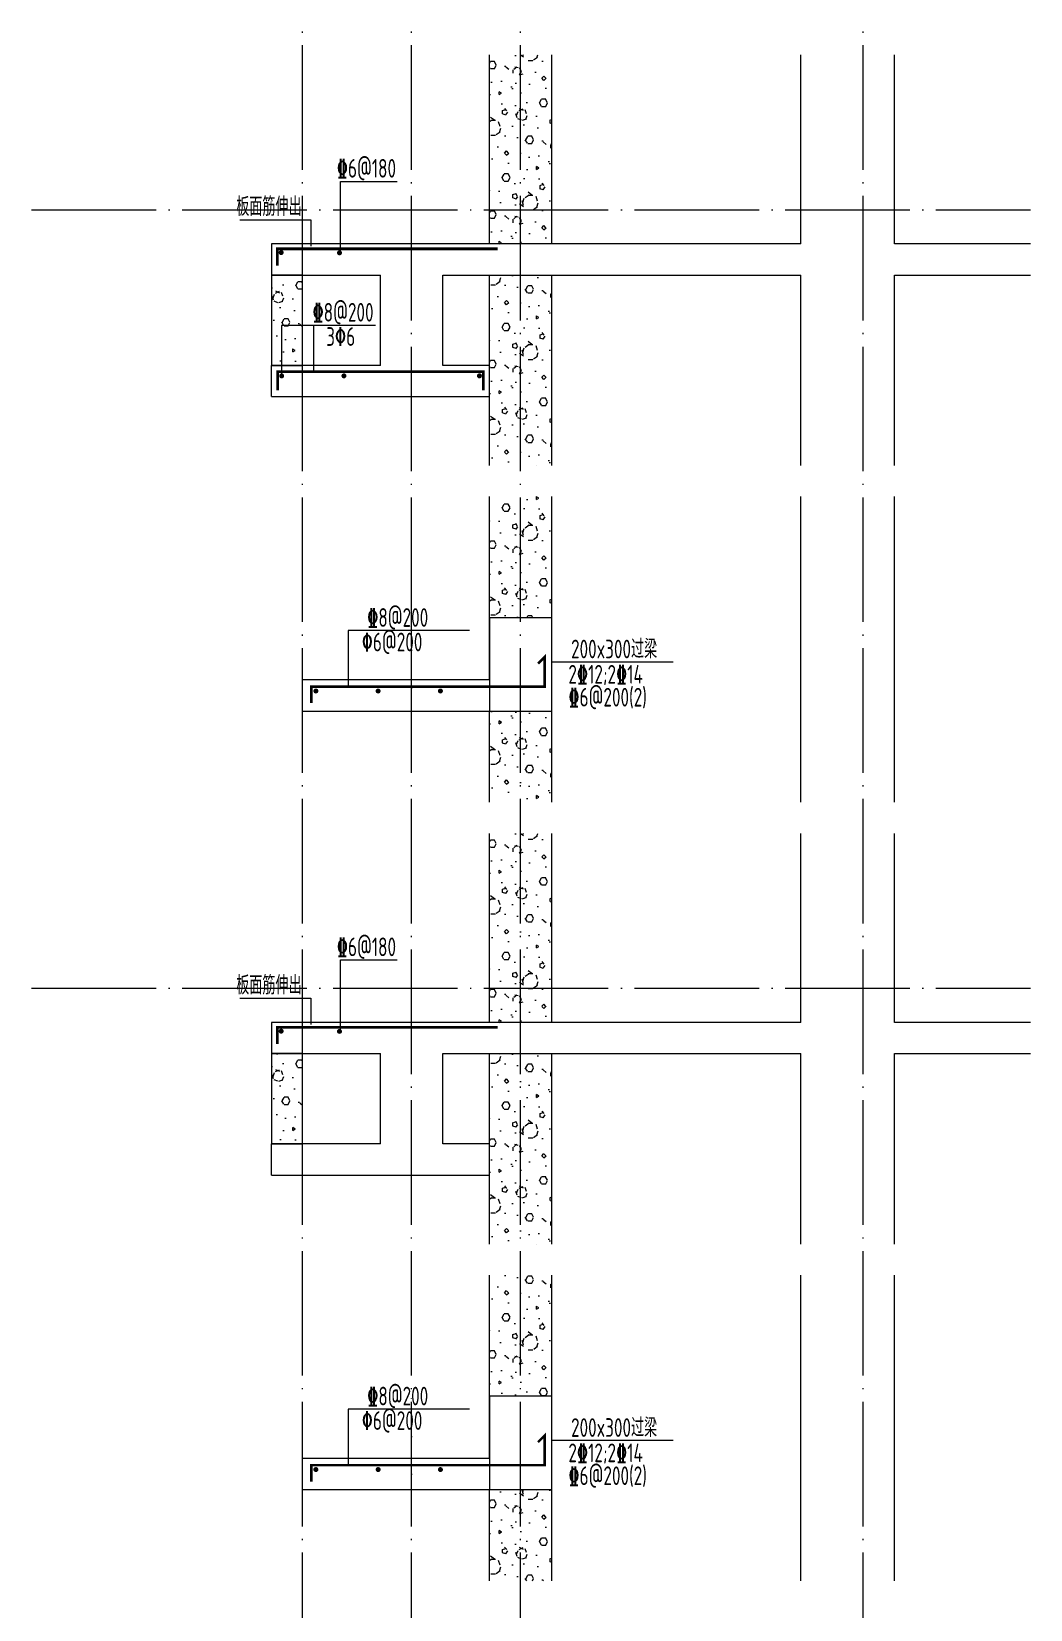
# Model space of a CAD drawing. Extents: x -129922 to 1190196, y -520662 to 139923.
# Drawn here: x 56088 to 59295, y -342699 to -337633 of the extents above; entities that cross this region are included whole.
import ezdxf

# ---------------------------------------------------------------- set-up
doc = ezdxf.new("R2010")
doc.units = 0
doc.header["$LTSCALE"] = 1000
doc.header["$MEASUREMENT"] = 0
doc.linetypes.add('DOTE', pattern=[2.42, 2, -0.2, 0.02, -0.2])
for name, color, linetype, lineweight in [('A-大样-填充', 8, 'Continuous', 9), ('A-轴线-塔楼', 1, 'DOTE', 9), ('A-轴线-隔墙', 41, 'DOTE', 9), ('S-墙柱-REIN', 1, 'Continuous', 20), ('S-大样-DIM', 3, 'Continuous', 20), ('S-大样-HATCH', 251, 'Continuous', 9), ('S-大样-REIN', 1, 'Continuous', 20), ('S-大样-实线', 2, 'Continuous', 20), ('S-大样-文字', 7, 'Continuous', 20), ('S-通用-TEXT', 7, 'Continuous', 20)]:
    doc.layers.add(name, color=color, linetype=linetype, lineweight=lineweight)
doc.styles.add('TSSD_Rein', font='tssdeng.shx', dxfattribs={"width": 0.7, "bigfont": 'hztxt.shx'})
pattern_1 = [(0, (-695174.73, -1119023.6), (120, 240), [0, -240]), (0, (-695315.13, -1119056), (120, 240), [0, -240]), (0, (-695237.13, -1119058.4), (120, 240), [0, -240]), (0, (-695151.93, -1118987.6), (120, 240), [0, -240]), (0, (-695251.53, -1119070.4), (120, 240), [0, -240]), (0, (-695127.93, -1118836.4), (120, 240), [0, -240]), (0, (-695201.13, -1118855.6), (120, 240), [0, -240]), (0, (-695162.73, -1118885.6), (120, 240), [0, -240]), (0, (-695358.33, -1118890.4), (120, 240), [0, -240]), (0, (-695240.73, -1118901.2), (120, 240), [0, -240]), (0, (-695286.33, -1118962.4), (120, 240), [0, -240]), (0, (-695283.93, -1119052.4), (120, 240), [0, -240]), (0, (-695193.93, -1119062), (120, 240), [0, -240]), (0, (-695127.93, -1118956.4), (120, 240), [0, -240]), (0, (-695352.33, -1118993.6), (120, 240), [0, -240]), (0, (-695331.93, -1118952.8), (120, 240), [0, -240]), (0, (-695238.33, -1118969.6), (120, 240), [0, -240]), (0, (-695271.93, -1119004.4), (120, 240), [0, -240]), (0, (-695291.13, -1118925.2), (120, 240), [0, -240]), (0, (-695261.13, -1118835.2), (120, 240), [0, -240]), (0, (-695342.73, -1119044), (120, 240), [0, -240]), (0, (-695210.73, -1118884.4), (120, 240), [0, -240]), (0, (-695322.33, -1118880.8), (120, 240), [0, -240]), (0, (-695341.53, -1118849.6), (120, 240), [0, -240]), (130.601294, (-695142.673, -1118911.554), (-599.99999337, 720.00000315), [10.53662, -4414.8444]), (18.434949, (-695159.816, -1118906.983), (599.9999978, 239.9999982), [10.842096, -1507.05116]), (90, (-695159.82, -1118917.27), (120, 240), [10.285714, -469.71426]), (161.565051, (-695149.53, -1118920.697), (-600.000003, 239.9999821), [10.842096, -1507.05116]), (53.1301023, (-695149.53, -1118920.697), (120.0000002, 239.9999999), [11.42857, -1188.5714]), (135, (-695140.39, -1119042.98), (-120.0000145, 239.999984), [9.697464, -669.12504]), (45, (-695154.1, -1119042.98), (119.999999, 239.999999), [9.697464, -669.12504]), (135, (-695147.244, -1119049.84), (-120.0000145, 239.999984), [9.697464, -669.12504]), (45, (-695147.244, -1119049.84), (119.999999, 239.999999), [9.697464, -669.12504]), (116.56505, (-695255.82, -1118881.84), (-2e-05, 479.999987), [12.77753, -255.5506]), (180, (-695261.53, -1118870.4), (-120, 240), [13.714286, -226.2857]), (63.434949, (-695280.96, -1118881.84), (1e-06, 479.999998), [12.77753, -255.5506]), (116.56505, (-695275.24, -1118893.27), (-2e-05, 479.999987), [12.77753, -255.5506]), (0, (-695275.24, -1118893.27), (120, 240), [13.714286, -226.2857]), (63.434949, (-695261.53, -1118893.27), (1e-06, 479.999998), [12.77753, -255.5506]), (107.102728, (-695165.53, -1118962.983), (-359.99998624, 1200.000001936), [15.54454, -6513.161]), (143.972626, (-695170.101, -1118948.126), (-2279.9999711, 1679.9999981), [15.54454, -3248.808]), (180, (-695182.67, -1118938.98), (-120, 240), [14.85714, -225.14284]), (36.0273733, (-695210.101, -1118948.126), (2279.99998315, 1679.9999819), [15.54454, -3248.808]), (71.565051, (-695214.673, -1118961.84), (360.0000018, 1199.999998), [14.456126, -1503.43712]), (107.102728, (-695210.1015, -1118976.697), (-359.99998624, 1200.000001936), [15.54454, -6513.161]), (143.972626, (-695197.53, -1118985.84), (-2279.9999711, 1679.9999981), [15.54454, -3248.808]), (0, (-695197.53, -1118985.84), (120, 240), [14.85714, -225.14284]), (36.0273733, (-695182.673, -1118985.84), (2279.99998315, 1679.9999819), [15.54454, -3248.808]), (71.565051, (-695170.1, -1118976.697), (360.0000018, 1199.999998), [14.456126, -1503.43712]), (150.255118, (-695163.244, -1118850.983), (-360.00000085, 239.999997), [9.21401, -1925.72784]), (90, (-695171.24, -1118855.55), (120, 240), [9.14286, -470.8571]), (29.7448813, (-695171.244, -1118855.554), (360.0000002, 239.9999989), [9.21401, -1925.72784]), (116.56505, (-695219.24, -1119021.27), (-2e-05, 479.999987), [12.77753, -255.5506]), (168.690067, (-695224.959, -1119009.84), (-1080.0000008, 239.999994), [11.6549, -2435.8742]), (41.1859251, (-695245.53, -1119015.554), (2999.99998182, 2639.99997692), [12.14874, -5090.3208]), (90, (-695245.53, -1119026.98), (120, 240), [11.42857, -468.5714]), (138.814074, (-695236.387, -1119034.983), (-2999.99994668, 2640.00001681), [12.14874, -5090.3208]), (16.6992442, (-695236.387, -1119034.983), (3959.99997021, 1199.99998743), [11.93178, -4999.415]), (60.9453959, (-695224.959, -1119031.554), (119.99999968, 239.99999788), [11.766434, -4930.1358]), (109.983106, (-695319.816, -1118920.697), (-600.00000226, 1679.99999555), [13.3768, -5604.879]), (155.556045, (-695324.387, -1118908.126), (-1560.00000595, 719.99998504), [13.809194, -5786.0526]), (24.4439547, (-695349.53, -1118908.126), (1560.00000078, 719.99999654), [13.809194, -5786.0526]), (70.0168934, (-695354.101, -1118920.697), (600.00000181, 1679.99999583), [13.3768, -5604.879]), (109.983106, (-695349.53, -1118933.269), (-600.00000226, 1679.99999555), [13.3768, -5604.879]), (160.016893, (-695336.959, -1118937.84), (-600.00000035, 239.99998907), [13.3768, -2795.751]), (19.9831065, (-695336.959, -1118937.84), (599.9999967, 239.9999996), [13.3768, -2795.751]), (70.0168934, (-695324.387, -1118933.269), (600.00000181, 1679.99999583), [13.3768, -5604.879]), (122.005383, (-695230.673, -1118942.412), (-120.0000161, 239.99998775), [10.781693, -2253.3736]), (18.434949, (-695246.673, -1118936.697), (599.9999978, 239.9999982), [10.842096, -1507.05116]), (90, (-695246.67, -1118946.98), (120, 240), [10.285714, -469.71426]), (161.565051, (-695236.387, -1118950.41), (-600.000003, 239.9999821), [10.842096, -1507.05116]), (54.4623222, (-695236.387, -1118950.412), (839.99999878, 1199.9999982), [9.83123, -4119.2846]), (116.56505, (-695300.39, -1119000.7), (-2e-05, 479.999987), [12.77753, -255.5506]), (180, (-695306.1, -1118989.27), (-120, 240), [12.57143, -227.42856]), (59.0362434, (-695325.53, -1119000.697), (120.0000004, 239.99999884), [13.32789, -2785.5288]), (120.963756, (-695318.673, -1119012.126), (-120.0000164, 239.99998898), [13.32789, -2785.5288]), (0, (-695318.67, -1119012.13), (120, 240), [12.57143, -227.42856]), (63.434949, (-695306.1, -1119012.13), (1e-06, 479.999998), [12.77753, -255.5506])]
pattern_2 = [(0, (-695174.73, -1114023.6), (120, 240), [0, -240]), (0, (-695315.13, -1114056), (120, 240), [0, -240]), (0, (-695237.13, -1114058.4), (120, 240), [0, -240]), (0, (-695151.93, -1113987.6), (120, 240), [0, -240]), (0, (-695251.53, -1114070.4), (120, 240), [0, -240]), (0, (-695127.93, -1113836.4), (120, 240), [0, -240]), (0, (-695201.13, -1113855.6), (120, 240), [0, -240]), (0, (-695162.73, -1113885.6), (120, 240), [0, -240]), (0, (-695358.33, -1113890.4), (120, 240), [0, -240]), (0, (-695240.73, -1113901.2), (120, 240), [0, -240]), (0, (-695286.33, -1113962.4), (120, 240), [0, -240]), (0, (-695283.93, -1114052.4), (120, 240), [0, -240]), (0, (-695193.93, -1114062), (120, 240), [0, -240]), (0, (-695127.93, -1113956.4), (120, 240), [0, -240]), (0, (-695352.33, -1113993.6), (120, 240), [0, -240]), (0, (-695331.93, -1113952.8), (120, 240), [0, -240]), (0, (-695238.33, -1113969.6), (120, 240), [0, -240]), (0, (-695271.93, -1114004.4), (120, 240), [0, -240]), (0, (-695291.13, -1113925.2), (120, 240), [0, -240]), (0, (-695261.13, -1113835.2), (120, 240), [0, -240]), (0, (-695342.73, -1114044), (120, 240), [0, -240]), (0, (-695210.73, -1113884.4), (120, 240), [0, -240]), (0, (-695322.33, -1113880.8), (120, 240), [0, -240]), (0, (-695341.53, -1113849.6), (120, 240), [0, -240]), (130.601294, (-695142.673, -1113911.554), (-599.99999337, 720.00000315), [10.53662, -4414.8444]), (18.434949, (-695159.816, -1113906.983), (599.9999978, 239.9999982), [10.842096, -1507.05116]), (90, (-695159.82, -1113917.27), (120, 240), [10.285714, -469.71426]), (161.565051, (-695149.53, -1113920.697), (-600.000003, 239.9999821), [10.842096, -1507.05116]), (53.1301023, (-695149.53, -1113920.697), (120.0000002, 239.9999999), [11.42857, -1188.5714]), (135, (-695140.39, -1114042.98), (-120.0000145, 239.999984), [9.697464, -669.12504]), (45, (-695154.1, -1114042.98), (119.999999, 239.999999), [9.697464, -669.12504]), (135, (-695147.244, -1114049.84), (-120.0000145, 239.999984), [9.697464, -669.12504]), (45, (-695147.244, -1114049.84), (119.999999, 239.999999), [9.697464, -669.12504]), (116.56505, (-695255.82, -1113881.84), (-2e-05, 479.999987), [12.77753, -255.5506]), (180, (-695261.53, -1113870.4), (-120, 240), [13.714286, -226.2857]), (63.434949, (-695280.96, -1113881.84), (1e-06, 479.999998), [12.77753, -255.5506]), (116.56505, (-695275.24, -1113893.27), (-2e-05, 479.999987), [12.77753, -255.5506]), (0, (-695275.24, -1113893.27), (120, 240), [13.714286, -226.2857]), (63.434949, (-695261.53, -1113893.27), (1e-06, 479.999998), [12.77753, -255.5506]), (107.102728, (-695165.53, -1113962.983), (-359.99998624, 1200.000001936), [15.54454, -6513.161]), (143.972626, (-695170.101, -1113948.126), (-2279.9999711, 1679.9999981), [15.54454, -3248.808]), (180, (-695182.67, -1113938.98), (-120, 240), [14.85714, -225.14284]), (36.0273733, (-695210.101, -1113948.126), (2279.99998315, 1679.9999819), [15.54454, -3248.808]), (71.565051, (-695214.673, -1113961.84), (360.0000018, 1199.999998), [14.456126, -1503.43712]), (107.102728, (-695210.1015, -1113976.697), (-359.99998624, 1200.000001936), [15.54454, -6513.161]), (143.972626, (-695197.53, -1113985.84), (-2279.9999711, 1679.9999981), [15.54454, -3248.808]), (0, (-695197.53, -1113985.84), (120, 240), [14.85714, -225.14284]), (36.0273733, (-695182.673, -1113985.84), (2279.99998315, 1679.9999819), [15.54454, -3248.808]), (71.565051, (-695170.1, -1113976.697), (360.0000018, 1199.999998), [14.456126, -1503.43712]), (150.255118, (-695163.244, -1113850.983), (-360.00000085, 239.999997), [9.21401, -1925.72784]), (90, (-695171.24, -1113855.55), (120, 240), [9.14286, -470.8571]), (29.7448813, (-695171.244, -1113855.554), (360.0000002, 239.9999989), [9.21401, -1925.72784]), (116.56505, (-695219.24, -1114021.27), (-2e-05, 479.999987), [12.77753, -255.5506]), (168.690067, (-695224.959, -1114009.84), (-1080.0000008, 239.999994), [11.6549, -2435.8742]), (41.1859251, (-695245.53, -1114015.554), (2999.99998182, 2639.99997692), [12.14874, -5090.3208]), (90, (-695245.53, -1114026.98), (120, 240), [11.42857, -468.5714]), (138.814074, (-695236.387, -1114034.983), (-2999.99994668, 2640.00001681), [12.14874, -5090.3208]), (16.6992442, (-695236.387, -1114034.983), (3959.99997021, 1199.99998743), [11.93178, -4999.415]), (60.9453959, (-695224.959, -1114031.554), (119.99999968, 239.99999788), [11.766434, -4930.1358]), (109.983106, (-695319.816, -1113920.697), (-600.00000226, 1679.99999555), [13.3768, -5604.879]), (155.556045, (-695324.387, -1113908.126), (-1560.00000595, 719.99998504), [13.809194, -5786.0526]), (24.4439547, (-695349.53, -1113908.126), (1560.00000078, 719.99999654), [13.809194, -5786.0526]), (70.0168934, (-695354.101, -1113920.697), (600.00000181, 1679.99999583), [13.3768, -5604.879]), (109.983106, (-695349.53, -1113933.269), (-600.00000226, 1679.99999555), [13.3768, -5604.879]), (160.016893, (-695336.959, -1113937.84), (-600.00000035, 239.99998907), [13.3768, -2795.751]), (19.9831065, (-695336.959, -1113937.84), (599.9999967, 239.9999996), [13.3768, -2795.751]), (70.0168934, (-695324.387, -1113933.269), (600.00000181, 1679.99999583), [13.3768, -5604.879]), (122.005383, (-695230.673, -1113942.412), (-120.0000161, 239.99998775), [10.781693, -2253.3736]), (18.434949, (-695246.673, -1113936.697), (599.9999978, 239.9999982), [10.842096, -1507.05116]), (90, (-695246.67, -1113946.98), (120, 240), [10.285714, -469.71426]), (161.565051, (-695236.387, -1113950.41), (-600.000003, 239.9999821), [10.842096, -1507.05116]), (54.4623222, (-695236.387, -1113950.412), (839.99999878, 1199.9999982), [9.83123, -4119.2846]), (116.56505, (-695300.39, -1114000.7), (-2e-05, 479.999987), [12.77753, -255.5506]), (180, (-695306.1, -1113989.27), (-120, 240), [12.57143, -227.42856]), (59.0362434, (-695325.53, -1114000.697), (120.0000004, 239.99999884), [13.32789, -2785.5288]), (120.963756, (-695318.673, -1114012.126), (-120.0000164, 239.99998898), [13.32789, -2785.5288]), (0, (-695318.67, -1114012.13), (120, 240), [12.57143, -227.42856]), (63.434949, (-695306.1, -1114012.13), (1e-06, 479.999998), [12.77753, -255.5506])]
pattern_3 = [(0, (-695174.73, -1111523.6), (120, 240), [0, -240]), (0, (-695315.13, -1111556), (120, 240), [0, -240]), (0, (-695237.13, -1111558.4), (120, 240), [0, -240]), (0, (-695151.93, -1111487.6), (120, 240), [0, -240]), (0, (-695251.53, -1111570.4), (120, 240), [0, -240]), (0, (-695127.93, -1111336.4), (120, 240), [0, -240]), (0, (-695201.13, -1111355.6), (120, 240), [0, -240]), (0, (-695162.73, -1111385.6), (120, 240), [0, -240]), (0, (-695358.33, -1111390.4), (120, 240), [0, -240]), (0, (-695240.73, -1111401.2), (120, 240), [0, -240]), (0, (-695286.33, -1111462.4), (120, 240), [0, -240]), (0, (-695283.93, -1111552.4), (120, 240), [0, -240]), (0, (-695193.93, -1111562), (120, 240), [0, -240]), (0, (-695127.93, -1111456.4), (120, 240), [0, -240]), (0, (-695352.33, -1111493.6), (120, 240), [0, -240]), (0, (-695331.93, -1111452.8), (120, 240), [0, -240]), (0, (-695238.33, -1111469.6), (120, 240), [0, -240]), (0, (-695271.93, -1111504.4), (120, 240), [0, -240]), (0, (-695291.13, -1111425.2), (120, 240), [0, -240]), (0, (-695261.13, -1111335.2), (120, 240), [0, -240]), (0, (-695342.73, -1111544), (120, 240), [0, -240]), (0, (-695210.73, -1111384.4), (120, 240), [0, -240]), (0, (-695322.33, -1111380.8), (120, 240), [0, -240]), (0, (-695341.53, -1111349.6), (120, 240), [0, -240]), (130.601294, (-695142.673, -1111411.554), (-599.99999337, 720.00000315), [10.53662, -4414.8444]), (18.434949, (-695159.816, -1111406.983), (599.9999978, 239.9999982), [10.842096, -1507.05116]), (90, (-695159.82, -1111417.27), (120, 240), [10.285714, -469.71426]), (161.565051, (-695149.53, -1111420.697), (-600.000003, 239.9999821), [10.842096, -1507.05116]), (53.1301023, (-695149.53, -1111420.697), (120.0000002, 239.9999999), [11.42857, -1188.5714]), (135, (-695140.39, -1111542.98), (-120.0000145, 239.999984), [9.697464, -669.12504]), (45, (-695154.1, -1111542.98), (119.999999, 239.999999), [9.697464, -669.12504]), (135, (-695147.244, -1111549.84), (-120.0000145, 239.999984), [9.697464, -669.12504]), (45, (-695147.244, -1111549.84), (119.999999, 239.999999), [9.697464, -669.12504]), (116.56505, (-695255.82, -1111381.84), (-2e-05, 479.999987), [12.77753, -255.5506]), (180, (-695261.53, -1111370.4), (-120, 240), [13.714286, -226.2857]), (63.434949, (-695280.96, -1111381.84), (1e-06, 479.999998), [12.77753, -255.5506]), (116.56505, (-695275.24, -1111393.27), (-2e-05, 479.999987), [12.77753, -255.5506]), (0, (-695275.24, -1111393.27), (120, 240), [13.714286, -226.2857]), (63.434949, (-695261.53, -1111393.27), (1e-06, 479.999998), [12.77753, -255.5506]), (107.102728, (-695165.53, -1111462.983), (-359.99998624, 1200.000001936), [15.54454, -6513.161]), (143.972626, (-695170.101, -1111448.126), (-2279.9999711, 1679.9999981), [15.54454, -3248.808]), (180, (-695182.67, -1111438.98), (-120, 240), [14.85714, -225.14284]), (36.0273733, (-695210.101, -1111448.126), (2279.99998315, 1679.9999819), [15.54454, -3248.808]), (71.565051, (-695214.673, -1111461.84), (360.0000018, 1199.999998), [14.456126, -1503.43712]), (107.102728, (-695210.1015, -1111476.697), (-359.99998624, 1200.000001936), [15.54454, -6513.161]), (143.972626, (-695197.53, -1111485.84), (-2279.9999711, 1679.9999981), [15.54454, -3248.808]), (0, (-695197.53, -1111485.84), (120, 240), [14.85714, -225.14284]), (36.0273733, (-695182.673, -1111485.84), (2279.99998315, 1679.9999819), [15.54454, -3248.808]), (71.565051, (-695170.1, -1111476.697), (360.0000018, 1199.999998), [14.456126, -1503.43712]), (150.255118, (-695163.244, -1111350.983), (-360.00000085, 239.999997), [9.21401, -1925.72784]), (90, (-695171.24, -1111355.55), (120, 240), [9.14286, -470.8571]), (29.7448813, (-695171.244, -1111355.554), (360.0000002, 239.9999989), [9.21401, -1925.72784]), (116.56505, (-695219.24, -1111521.27), (-2e-05, 479.999987), [12.77753, -255.5506]), (168.690067, (-695224.959, -1111509.84), (-1080.0000008, 239.999994), [11.6549, -2435.8742]), (41.1859251, (-695245.53, -1111515.554), (2999.99998182, 2639.99997692), [12.14874, -5090.3208]), (90, (-695245.53, -1111526.98), (120, 240), [11.42857, -468.5714]), (138.814074, (-695236.387, -1111534.983), (-2999.99994668, 2640.00001681), [12.14874, -5090.3208]), (16.6992442, (-695236.387, -1111534.983), (3959.99997021, 1199.99998743), [11.93178, -4999.415]), (60.9453959, (-695224.959, -1111531.554), (119.99999968, 239.99999788), [11.766434, -4930.1358]), (109.983106, (-695319.816, -1111420.697), (-600.00000226, 1679.99999555), [13.3768, -5604.879]), (155.556045, (-695324.387, -1111408.126), (-1560.00000595, 719.99998504), [13.809194, -5786.0526]), (24.4439547, (-695349.53, -1111408.126), (1560.00000078, 719.99999654), [13.809194, -5786.0526]), (70.0168934, (-695354.101, -1111420.697), (600.00000181, 1679.99999583), [13.3768, -5604.879]), (109.983106, (-695349.53, -1111433.269), (-600.00000226, 1679.99999555), [13.3768, -5604.879]), (160.016893, (-695336.959, -1111437.84), (-600.00000035, 239.99998907), [13.3768, -2795.751]), (19.9831065, (-695336.959, -1111437.84), (599.9999967, 239.9999996), [13.3768, -2795.751]), (70.0168934, (-695324.387, -1111433.269), (600.00000181, 1679.99999583), [13.3768, -5604.879]), (122.005383, (-695230.673, -1111442.412), (-120.0000161, 239.99998775), [10.781693, -2253.3736]), (18.434949, (-695246.673, -1111436.697), (599.9999978, 239.9999982), [10.842096, -1507.05116]), (90, (-695246.67, -1111446.98), (120, 240), [10.285714, -469.71426]), (161.565051, (-695236.387, -1111450.41), (-600.000003, 239.9999821), [10.842096, -1507.05116]), (54.4623222, (-695236.387, -1111450.412), (839.99999878, 1199.9999982), [9.83123, -4119.2846]), (116.56505, (-695300.39, -1111500.7), (-2e-05, 479.999987), [12.77753, -255.5506]), (180, (-695306.1, -1111489.27), (-120, 240), [12.57143, -227.42856]), (59.0362434, (-695325.53, -1111500.697), (120.0000004, 239.99999884), [13.32789, -2785.5288]), (120.963756, (-695318.673, -1111512.126), (-120.0000164, 239.99998898), [13.32789, -2785.5288]), (0, (-695318.67, -1111512.13), (120, 240), [12.57143, -227.42856]), (63.434949, (-695306.1, -1111512.13), (1e-06, 479.999998), [12.77753, -255.5506])]

# ---------------------------------------------------------------- blocks, each defined once
blk = doc.blocks.new('空调板大样')
at = {"layer": 'S-墙柱-REIN', "const_width": 8, "elevation": 0}
blk.add_lwpolyline([(727.8, 133.3), (749, 154.5), (749, 59.6), (0, 59.6), (0, 6.7)], dxfattribs=at)
at = {"layer": 'S-墙柱-REIN', "const_width": 8}
for points in [[(18.5, 45.5, 1), (10.5, 45.5, 1)], [(218.5, 45.5, 1), (210.5, 45.5, 1)], [(418.5, 45.5, 1), (410.5, 45.5, 1)]]:
    blk.add_lwpolyline(points, format="xyb", close=True, dxfattribs=at)
at = {"layer": 'S-大样-实线', "elevation": 0}
blk.add_lwpolyline([(572, -19), (772, -19), (772, 281), (572, 281)], close=True, dxfattribs=at)
at = {"layer": 'S-通用-TEXT'}
blk.add_line((1162.3, 138.3, 0), (773.2, 138.3, 0), dxfattribs=at)
at = {"layer": 'S-通用-TEXT', "elevation": 0}
blk.add_lwpolyline([(507.7, 239.6), (118.6, 239.6), (118.6, 59.6)], dxfattribs=at)
at = {"layer": 'S-通用-TEXT', "style": 'TSSD_Rein', "width": 0.7}
for s, p in [('\x848@200', (179.2, 251.6, 0)), ('\x826@200', (161.7, 172.8, 0)), ('200x300过梁', (833.9, 150.4, 0)), ('2\x8412;2\x8414', (825.3, 69.2, 0)), ('\x846@200(2)', (825.3, -4.3, 0))]:
    blk.add_text(s, height=60, dxfattribs=at).set_placement(p)
blk = doc.blocks.new('sadfhfdhgfjhgjhgj')
at = {"layer": 'S-大样-REIN', "const_width": 9, "elevation": 0}
blk.add_lwpolyline([(6114407.1, -1579845.8), (6114407.1, -1579791.8), (6115115, -1579791.8), (6115115, -1579791.8), (6115115, -1579791.8)], dxfattribs=at)
at = {"layer": 'S-大样-REIN', "const_width": 8, "elevation": 0}
for points in [[(6114423.6, -1579804, 1), (6114415.6, -1579804, 1)], [(6114610.9, -1579804.7, 1), (6114602.9, -1579804.7, 1)]]:
    blk.add_lwpolyline(points, format="xyb", close=True, dxfattribs=at)
at = {"layer": 'S-大样-文字', "elevation": 0}
for points in [[(6114610.1, -1579802.4), (6114610.1, -1579575.4), (6114791.6, -1579575.4)], [(6114287.3, -1579698.3), (6114514.4, -1579698.3), (6114514.4, -1579783)]]:
    blk.add_lwpolyline(points, dxfattribs=at)
at = {"layer": 'S-大样-文字', "style": 'TSSD_Rein', "width": 0.7}
for s, p in [('\x846@180', (6114598.2, -1579563.3, 0)), ('板面筋伸出', (6114275.3, -1579686.2, 0))]:
    blk.add_text(s, height=60, dxfattribs=at).set_placement(p)

msp = doc.modelspace()

# ---------------------------------------------------------------- hatches: boundary and pattern name
at = {"layer": 'A-大样-填充', "ltscale": 0.5}
h = msp.add_hatch(dxfattribs=at)
h.set_pattern_fill('加气混凝土', color=256, scale=20)
h.set_pattern_definition(pattern_3)
h.paths.add_polyline_path([(57558.5, -338314.6), (57758.5, -338314.6), (57758.5, -337707.5), (57558.5, -337707.5)], flags=17)
h = msp.add_hatch(dxfattribs=at)
h.set_pattern_fill('加气混凝土', color=256, scale=20)
h.set_pattern_definition([(0, (-669557.03, -1113069.55), (120, 240), [0, -240]), (0, (-669697.43, -1113101.95), (120, 240), [0, -240]), (0, (-669619.43, -1113104.35), (120, 240), [0, -240]), (0, (-669534.23, -1113033.55), (120, 240), [0, -240]), (0, (-669633.83, -1113116.35), (120, 240), [0, -240]), (0, (-669510.23, -1112882.35), (120, 240), [0, -240]), (0, (-669583.43, -1112901.55), (120, 240), [0, -240]), (0, (-669545.03, -1112931.55), (120, 240), [0, -240]), (0, (-669740.63, -1112936.35), (120, 240), [0, -240]), (0, (-669623.03, -1112947.15), (120, 240), [0, -240]), (0, (-669668.63, -1113008.35), (120, 240), [0, -240]), (0, (-669666.23, -1113098.35), (120, 240), [0, -240]), (0, (-669576.23, -1113107.95), (120, 240), [0, -240]), (0, (-669510.23, -1113002.35), (120, 240), [0, -240]), (0, (-669734.63, -1113039.55), (120, 240), [0, -240]), (0, (-669714.23, -1112998.75), (120, 240), [0, -240]), (0, (-669620.63, -1113015.55), (120, 240), [0, -240]), (0, (-669654.23, -1113050.35), (120, 240), [0, -240]), (0, (-669673.43, -1112971.15), (120, 240), [0, -240]), (0, (-669643.43, -1112881.15), (120, 240), [0, -240]), (0, (-669725.03, -1113089.95), (120, 240), [0, -240]), (0, (-669593.03, -1112930.35), (120, 240), [0, -240]), (0, (-669704.63, -1112926.75), (120, 240), [0, -240]), (0, (-669723.83, -1112895.55), (120, 240), [0, -240]), (130.601294, (-669524.973, -1112957.497), (-599.99999337, 720.00000315), [10.53662, -4414.8444]), (18.434949, (-669542.116, -1112952.926), (599.9999978, 239.9999982), [10.842096, -1507.05116]), (90, (-669542.12, -1112963.21), (120, 240), [10.285714, -469.71426]), (161.565051, (-669531.83, -1112966.64), (-600.000003, 239.9999821), [10.842096, -1507.05116]), (53.1301023, (-669531.83, -1112966.64), (120.0000002, 239.9999999), [11.42857, -1188.5714]), (135, (-669522.69, -1113088.926), (-120.0000145, 239.999984), [9.697464, -669.12504]), (45, (-669536.4, -1113088.926), (119.999999, 239.999999), [9.697464, -669.12504]), (135, (-669529.545, -1113095.78), (-120.0000145, 239.999984), [9.697464, -669.12504]), (45, (-669529.545, -1113095.78), (119.999999, 239.999999), [9.697464, -669.12504]), (116.56505, (-669638.12, -1112927.78), (-2e-05, 479.999987), [12.77753, -255.5506]), (180, (-669643.83, -1112916.35), (-120, 240), [13.714286, -226.2857]), (63.434949, (-669663.26, -1112927.78), (1e-06, 479.999998), [12.77753, -255.5506]), (116.56505, (-669657.54, -1112939.21), (-2e-05, 479.999987), [12.77753, -255.5506]), (0, (-669657.54, -1112939.2), (120, 240), [13.714286, -226.2857]), (63.434949, (-669643.83, -1112939.21), (1e-06, 479.999998), [12.77753, -255.5506]), (107.102728, (-669547.8305, -1113008.926), (-359.99998624, 1200.000001936), [15.54454, -6513.161]), (143.972626, (-669552.402, -1112994.069), (-2279.9999711, 1679.9999981), [15.54454, -3248.808]), (180, (-669564.97, -1112984.93), (-120, 240), [14.85714, -225.14284]), (36.0273733, (-669592.402, -1112994.069), (2279.99998315, 1679.9999819), [15.54454, -3248.808]), (71.565051, (-669596.973, -1113007.783), (360.0000018, 1199.999998), [14.456126, -1503.43712]), (107.102728, (-669592.402, -1113022.64), (-359.99998624, 1200.000001936), [15.54454, -6513.161]), (143.972626, (-669579.83, -1113031.783), (-2279.9999711, 1679.9999981), [15.54454, -3248.808]), (0, (-669579.83, -1113031.78), (120, 240), [14.85714, -225.14284]), (36.0273733, (-669564.973, -1113031.783), (2279.99998315, 1679.9999819), [15.54454, -3248.808]), (71.565051, (-669552.402, -1113022.64), (360.0000018, 1199.999998), [14.456126, -1503.43712]), (150.255118, (-669545.545, -1112896.926), (-360.00000085, 239.999997), [9.21401, -1925.72784]), (90, (-669553.54, -1112901.5), (120, 240), [9.14286, -470.8571]), (29.7448813, (-669553.545, -1112901.497), (360.0000002, 239.9999989), [9.21401, -1925.72784]), (116.56505, (-669601.54, -1113067.21), (-2e-05, 479.999987), [12.77753, -255.5506]), (168.690067, (-669607.26, -1113055.783), (-1080.0000008, 239.999994), [11.6549, -2435.8742]), (41.1859251, (-669627.83, -1113061.497), (2999.99998182, 2639.99997692), [12.14874, -5090.3208]), (90, (-669627.83, -1113072.93), (120, 240), [11.42857, -468.5714]), (138.814074, (-669618.688, -1113080.926), (-2999.99994668, 2640.00001681), [12.14874, -5090.3208]), (16.6992442, (-669618.688, -1113080.926), (3959.99997021, 1199.99998743), [11.93178, -4999.415]), (60.9453959, (-669607.259, -1113077.497), (119.99999968, 239.99999788), [11.766434, -4930.1358]), (109.983106, (-669702.116, -1112966.64), (-600.00000226, 1679.99999555), [13.3768, -5604.879]), (155.556045, (-669706.688, -1112954.069), (-1560.00000595, 719.99998504), [13.809194, -5786.0526]), (24.4439547, (-669731.83, -1112954.069), (1560.00000078, 719.99999654), [13.809194, -5786.0526]), (70.0168934, (-669736.402, -1112966.64), (600.00000181, 1679.99999583), [13.3768, -5604.879]), (109.983106, (-669731.83, -1112979.211), (-600.00000226, 1679.99999555), [13.3768, -5604.879]), (160.016893, (-669719.26, -1112983.783), (-600.00000035, 239.99998907), [13.3768, -2795.751]), (19.9831065, (-669719.26, -1112983.783), (599.9999967, 239.9999996), [13.3768, -2795.751]), (70.0168934, (-669706.688, -1112979.211), (600.00000181, 1679.99999583), [13.3768, -5604.879]), (122.005383, (-669612.973, -1112988.354), (-120.0000161, 239.99998775), [10.781693, -2253.3736]), (18.434949, (-669628.973, -1112982.64), (599.9999978, 239.9999982), [10.842096, -1507.05116]), (90, (-669628.97, -1112992.93), (120, 240), [10.285714, -469.71426]), (161.565051, (-669618.688, -1112996.354), (-600.000003, 239.9999821), [10.842096, -1507.05116]), (54.4623222, (-669618.688, -1112996.354), (839.99999878, 1199.9999982), [9.83123, -4119.2846]), (116.56505, (-669682.69, -1113046.64), (-2e-05, 479.999987), [12.77753, -255.5506]), (180, (-669688.4, -1113035.2), (-120, 240), [12.57143, -227.42856]), (59.0362434, (-669707.83, -1113046.64), (120.0000004, 239.99999884), [13.32789, -2785.5288]), (120.963756, (-669700.973, -1113058.069), (-120.0000164, 239.99998898), [13.32789, -2785.5288]), (0, (-669700.97, -1113058.07), (120, 240), [12.57143, -227.42856]), (63.434949, (-669688.4, -1113058.07), (1e-06, 479.999998), [12.77753, -255.5506])])
h.paths.add_polyline_path([(56858.5, -338414.6), (56858.5, -338704.6), (56958.5, -338704.6), (56958.5, -338414.6)])
h = msp.add_hatch(dxfattribs=at)
h.set_pattern_fill('加气混凝土', color=256, scale=20)
h.set_pattern_definition(pattern_3)
h.paths.add_polyline_path([(57758.5, -338414.6), (57558.5, -338414.6), (57558.5, -339026), (57758.5, -339026)], flags=17)
h = msp.add_hatch(dxfattribs=at)
h.set_pattern_fill('加气混凝土', color=256, scale=20)
h.set_pattern_definition(pattern_2)
h.paths.add_polyline_path([(57558.5, -339514.6), (57758.5, -339514.6), (57758.5, -339714.6), (57758.5, -339714.6), (57758.5, -339126), (57558.5, -339126)])
h = msp.add_hatch(dxfattribs=at)
h.set_pattern_fill('加气混凝土', color=256, scale=20)
h.set_pattern_definition(pattern_2)
h.paths.add_polyline_path([(57758.5, -339814.6), (57558.5, -339814.6), (57558.5, -340107.5), (57758.5, -340107.5)])
h = msp.add_hatch(dxfattribs=at)
h.set_pattern_fill('加气混凝土', color=256, scale=20)
h.set_pattern_definition(pattern_2)
h.paths.add_polyline_path([(57558.5, -340814.6), (57758.5, -340814.6), (57758.5, -340207.5), (57558.5, -340207.5)], flags=17)
h = msp.add_hatch(dxfattribs=at)
h.set_pattern_fill('加气混凝土', color=256, scale=20)
h.set_pattern_definition([(0, (-669557.03, -1115569.55), (120, 240), [0, -240]), (0, (-669697.43, -1115601.95), (120, 240), [0, -240]), (0, (-669619.43, -1115604.35), (120, 240), [0, -240]), (0, (-669534.23, -1115533.55), (120, 240), [0, -240]), (0, (-669633.83, -1115616.35), (120, 240), [0, -240]), (0, (-669510.23, -1115382.35), (120, 240), [0, -240]), (0, (-669583.43, -1115401.55), (120, 240), [0, -240]), (0, (-669545.03, -1115431.55), (120, 240), [0, -240]), (0, (-669740.63, -1115436.35), (120, 240), [0, -240]), (0, (-669623.03, -1115447.15), (120, 240), [0, -240]), (0, (-669668.63, -1115508.35), (120, 240), [0, -240]), (0, (-669666.23, -1115598.35), (120, 240), [0, -240]), (0, (-669576.23, -1115607.95), (120, 240), [0, -240]), (0, (-669510.23, -1115502.35), (120, 240), [0, -240]), (0, (-669734.63, -1115539.55), (120, 240), [0, -240]), (0, (-669714.23, -1115498.75), (120, 240), [0, -240]), (0, (-669620.63, -1115515.55), (120, 240), [0, -240]), (0, (-669654.23, -1115550.35), (120, 240), [0, -240]), (0, (-669673.43, -1115471.15), (120, 240), [0, -240]), (0, (-669643.43, -1115381.15), (120, 240), [0, -240]), (0, (-669725.03, -1115589.95), (120, 240), [0, -240]), (0, (-669593.03, -1115430.35), (120, 240), [0, -240]), (0, (-669704.63, -1115426.75), (120, 240), [0, -240]), (0, (-669723.83, -1115395.55), (120, 240), [0, -240]), (130.601294, (-669524.973, -1115457.497), (-599.99999337, 720.00000315), [10.53662, -4414.8444]), (18.434949, (-669542.116, -1115452.926), (599.9999978, 239.9999982), [10.842096, -1507.05116]), (90, (-669542.12, -1115463.21), (120, 240), [10.285714, -469.71426]), (161.565051, (-669531.83, -1115466.64), (-600.000003, 239.9999821), [10.842096, -1507.05116]), (53.1301023, (-669531.83, -1115466.64), (120.0000002, 239.9999999), [11.42857, -1188.5714]), (135, (-669522.69, -1115588.926), (-120.0000145, 239.999984), [9.697464, -669.12504]), (45, (-669536.4, -1115588.926), (119.999999, 239.999999), [9.697464, -669.12504]), (135, (-669529.545, -1115595.78), (-120.0000145, 239.999984), [9.697464, -669.12504]), (45, (-669529.545, -1115595.78), (119.999999, 239.999999), [9.697464, -669.12504]), (116.56505, (-669638.12, -1115427.78), (-2e-05, 479.999987), [12.77753, -255.5506]), (180, (-669643.83, -1115416.35), (-120, 240), [13.714286, -226.2857]), (63.434949, (-669663.26, -1115427.78), (1e-06, 479.999998), [12.77753, -255.5506]), (116.56505, (-669657.54, -1115439.21), (-2e-05, 479.999987), [12.77753, -255.5506]), (0, (-669657.54, -1115439.2), (120, 240), [13.714286, -226.2857]), (63.434949, (-669643.83, -1115439.21), (1e-06, 479.999998), [12.77753, -255.5506]), (107.102728, (-669547.8305, -1115508.926), (-359.99998624, 1200.000001936), [15.54454, -6513.161]), (143.972626, (-669552.402, -1115494.069), (-2279.9999711, 1679.9999981), [15.54454, -3248.808]), (180, (-669564.97, -1115484.93), (-120, 240), [14.85714, -225.14284]), (36.0273733, (-669592.402, -1115494.069), (2279.99998315, 1679.9999819), [15.54454, -3248.808]), (71.565051, (-669596.973, -1115507.783), (360.0000018, 1199.999998), [14.456126, -1503.43712]), (107.102728, (-669592.402, -1115522.64), (-359.99998624, 1200.000001936), [15.54454, -6513.161]), (143.972626, (-669579.83, -1115531.783), (-2279.9999711, 1679.9999981), [15.54454, -3248.808]), (0, (-669579.83, -1115531.78), (120, 240), [14.85714, -225.14284]), (36.0273733, (-669564.973, -1115531.783), (2279.99998315, 1679.9999819), [15.54454, -3248.808]), (71.565051, (-669552.402, -1115522.64), (360.0000018, 1199.999998), [14.456126, -1503.43712]), (150.255118, (-669545.545, -1115396.926), (-360.00000085, 239.999997), [9.21401, -1925.72784]), (90, (-669553.54, -1115401.5), (120, 240), [9.14286, -470.8571]), (29.7448813, (-669553.545, -1115401.497), (360.0000002, 239.9999989), [9.21401, -1925.72784]), (116.56505, (-669601.54, -1115567.21), (-2e-05, 479.999987), [12.77753, -255.5506]), (168.690067, (-669607.26, -1115555.783), (-1080.0000008, 239.999994), [11.6549, -2435.8742]), (41.1859251, (-669627.83, -1115561.497), (2999.99998182, 2639.99997692), [12.14874, -5090.3208]), (90, (-669627.83, -1115572.93), (120, 240), [11.42857, -468.5714]), (138.814074, (-669618.688, -1115580.926), (-2999.99994668, 2640.00001681), [12.14874, -5090.3208]), (16.6992442, (-669618.688, -1115580.926), (3959.99997021, 1199.99998743), [11.93178, -4999.415]), (60.9453959, (-669607.259, -1115577.497), (119.99999968, 239.99999788), [11.766434, -4930.1358]), (109.983106, (-669702.116, -1115466.64), (-600.00000226, 1679.99999555), [13.3768, -5604.879]), (155.556045, (-669706.688, -1115454.069), (-1560.00000595, 719.99998504), [13.809194, -5786.0526]), (24.4439547, (-669731.83, -1115454.069), (1560.00000078, 719.99999654), [13.809194, -5786.0526]), (70.0168934, (-669736.402, -1115466.64), (600.00000181, 1679.99999583), [13.3768, -5604.879]), (109.983106, (-669731.83, -1115479.211), (-600.00000226, 1679.99999555), [13.3768, -5604.879]), (160.016893, (-669719.26, -1115483.783), (-600.00000035, 239.99998907), [13.3768, -2795.751]), (19.9831065, (-669719.26, -1115483.783), (599.9999967, 239.9999996), [13.3768, -2795.751]), (70.0168934, (-669706.688, -1115479.211), (600.00000181, 1679.99999583), [13.3768, -5604.879]), (122.005383, (-669612.973, -1115488.354), (-120.0000161, 239.99998775), [10.781693, -2253.3736]), (18.434949, (-669628.973, -1115482.64), (599.9999978, 239.9999982), [10.842096, -1507.05116]), (90, (-669628.97, -1115492.93), (120, 240), [10.285714, -469.71426]), (161.565051, (-669618.688, -1115496.354), (-600.000003, 239.9999821), [10.842096, -1507.05116]), (54.4623222, (-669618.688, -1115496.354), (839.99999878, 1199.9999982), [9.83123, -4119.2846]), (116.56505, (-669682.69, -1115546.64), (-2e-05, 479.999987), [12.77753, -255.5506]), (180, (-669688.4, -1115535.2), (-120, 240), [12.57143, -227.42856]), (59.0362434, (-669707.83, -1115546.64), (120.0000004, 239.99999884), [13.32789, -2785.5288]), (120.963756, (-669700.973, -1115558.069), (-120.0000164, 239.99998898), [13.32789, -2785.5288]), (0, (-669700.97, -1115558.07), (120, 240), [12.57143, -227.42856]), (63.434949, (-669688.4, -1115558.07), (1e-06, 479.999998), [12.77753, -255.5506])])
h.paths.add_polyline_path([(56858.5, -340914.6), (56858.5, -341204.6), (56958.5, -341204.6), (56958.5, -340914.6)])
h = msp.add_hatch(dxfattribs=at)
h.set_pattern_fill('加气混凝土', color=256, scale=20)
h.set_pattern_definition(pattern_2)
h.paths.add_polyline_path([(57758.5, -340914.6), (57558.5, -340914.6), (57558.5, -341526), (57758.5, -341526)], flags=17)
h = msp.add_hatch(dxfattribs=at)
h.set_pattern_fill('加气混凝土', color=256, scale=20)
h.set_pattern_definition(pattern_1)
h.paths.add_polyline_path([(57558.5, -342014.6), (57758.5, -342014.6), (57758.5, -342214.6), (57758.5, -342214.6), (57758.5, -341626), (57558.5, -341626)])
h = msp.add_hatch(dxfattribs=at)
h.set_pattern_fill('加气混凝土', color=256, scale=20)
h.set_pattern_definition(pattern_1)
h.paths.add_polyline_path([(57758.5, -342314.6), (57558.5, -342314.6), (57558.5, -342607.5), (57758.5, -342607.5)])

# ---------------------------------------------------------------- linework, layer by layer
at = {"layer": 'A-轴线-塔楼', "ltscale": 0.2}
for p, q in [((58758.5, -346788.4), (58758.5, -336626)), ((56088.1, -338204.6), (59295.5, -338204.6)), ((56088.1, -340704.6), (59295.5, -340704.6))]:
    msp.add_line(p, q, dxfattribs=at)
at = {"layer": 'A-轴线-塔楼', "ltscale": 0.05}
for p, q in [((57308.5, -339849.6), (57308.5, -339514.6)), ((57308.5, -342375.3), (57308.5, -342014.6))]:
    msp.add_line(p, q, dxfattribs=at)
at = {"layer": 'A-轴线-隔墙', "ltscale": 0.2}
for p, q in [((56958.5, -346788.4), (56958.5, -336626)), ((57308.5, -346788.4), (57308.5, -336626)), ((57658.5, -346788.4), (57658.5, -336626))]:
    msp.add_line(p, q, dxfattribs=at)
at = {"layer": 'S-墙柱-REIN', "ltscale": 0.2, "const_width": 8}
msp.add_lwpolyline([(57538.5, -338784.6), (57538.5, -338724.6), (56878.5, -338724.6), (56878.5, -338784.6)], dxfattribs=at)
at = {"layer": 'S-墙柱-REIN', "const_width": 8, "elevation": 0}
for points in [[(56895.2, -338738.1, 1), (56887.2, -338738.1, 1)], [(57095.2, -338738.1, 1), (57087.2, -338738.1, 1)], [(57530.2, -338738.1, 1), (57522.2, -338738.1, 1)]]:
    msp.add_lwpolyline(points, format="xyb", close=True, dxfattribs=at)
at = {"layer": 'S-大样-实线'}
for p, q in [((57558.5, -338314.6), (57558.5, -337707.5)), ((57758.5, -338314.6), (57758.5, -337707.5)), ((57558.5, -339026), (57558.5, -338414.6)), ((57758.5, -339026), (57758.5, -338414.6)), ((57558.5, -339714.6), (57558.5, -339126)), ((57758.5, -339714.6), (57758.5, -339126)), ((57558.5, -340107.5), (57558.5, -339814.6)), ((57758.5, -340107.5), (57758.5, -339814.6)), ((57558.5, -340814.6), (57558.5, -340207.5)), ((57758.5, -340814.6), (57758.5, -340207.5)), ((57558.5, -341526), (57558.5, -340914.6)), ((57758.5, -341526), (57758.5, -340914.6)), ((57558.5, -342214.6), (57558.5, -341626)), ((57758.5, -342214.6), (57758.5, -341626)), ((57558.5, -342607.5), (57558.5, -342314.6)), ((57758.5, -342607.5), (57758.5, -342314.6))]:
    msp.add_line(p, q, dxfattribs=at)
at = {"layer": 'S-大样-实线', "ltscale": 0.5}
for p, q in [((58558.5, -338314.6), (58558.5, -337707.5)), ((58858.5, -338314.6), (58858.5, -337707.5)), ((58558.5, -338314.6), (56858.5, -338314.6)), ((59295.5, -338314.6), (58858.5, -338314.6)), ((56858.5, -338414.6), (57208.5, -338414.6)), ((57208.5, -338704.6), (57208.5, -338414.6)), ((57408.5, -338414.6), (58558.5, -338414.6)), ((57408.5, -338704.6), (57408.5, -338414.6)), ((58558.5, -339026), (58558.5, -338414.6)), ((58858.5, -338414.6), (59295.5, -338414.6)), ((58858.5, -339026), (58858.5, -338414.6)), ((57208.5, -338704.6), (56858.5, -338704.6)), ((56858.5, -338804.6), (57408.5, -338804.6)), ((58558.5, -340107.5), (58558.5, -339126)), ((58858.5, -340107.5), (58858.5, -339126)), ((57558.5, -339714.6), (56958.5, -339714.6)), ((56958.5, -339814.6), (56958.5, -339714.6)), ((57758.5, -339814.6), (57758.5, -339714.6)), ((57758.5, -339714.6), (57758.5, -339714.6)), ((56958.5, -339814.6), (57758.5, -339814.6)), ((58558.5, -340814.6), (58558.5, -340207.5)), ((58858.5, -340814.6), (58858.5, -340207.5)), ((58558.5, -340814.6), (56858.5, -340814.6)), ((59295.5, -340814.6), (58858.5, -340814.6)), ((56858.5, -340914.6), (57208.5, -340914.6)), ((57208.5, -341204.6), (57208.5, -340914.6)), ((57408.5, -340914.6), (58558.5, -340914.6)), ((57408.5, -341204.6), (57408.5, -340914.6)), ((58558.5, -341526), (58558.5, -340914.6)), ((58858.5, -340914.6), (59295.5, -340914.6)), ((58858.5, -341526), (58858.5, -340914.6)), ((57208.5, -341204.6), (56858.5, -341204.6)), ((56858.5, -341304.6), (57408.5, -341304.6)), ((58558.5, -342607.5), (58558.5, -341626)), ((58858.5, -342607.5), (58858.5, -341626)), ((57558.5, -342214.6), (56958.5, -342214.6)), ((56958.5, -342314.6), (56958.5, -342214.6)), ((57758.5, -342314.6), (57758.5, -342214.6)), ((57758.5, -342214.6), (57758.5, -342214.6)), ((56958.5, -342314.6), (57758.5, -342314.6))]:
    msp.add_line(p, q, dxfattribs=at)
for points in [[(56858.5, -338314.6), (56858.5, -338314.6), (56858.5, -338414.6), (56858.5, -338414.6)], [(56858.5, -338804.6), (56858.5, -338804.6), (56858.5, -338704.6), (56858.5, -338704.6)], [(57408.5, -338804.6), (57558.5, -338804.6), (57558.5, -338704.6), (57408.5, -338704.6)], [(56858.5, -340814.6), (56858.5, -340814.6), (56858.5, -340914.6), (56858.5, -340914.6)], [(56858.5, -341304.6), (56858.5, -341304.6), (56858.5, -341204.6), (56858.5, -341204.6)], [(57408.5, -341304.6), (57558.5, -341304.6), (57558.5, -341204.6), (57408.5, -341204.6)]]:
    msp.add_lwpolyline(points, dxfattribs=at)
at = {"layer": 'S-大样-实线'}
for points in [[(56858.5, -338414.6), (56858.5, -338704.6), (56958.5, -338704.6), (56958.5, -338414.6), (56858.5, -338414.6)], [(56858.5, -340914.6), (56858.5, -341204.6), (56958.5, -341204.6), (56958.5, -340914.6), (56858.5, -340914.6)]]:
    msp.add_lwpolyline(points, dxfattribs=at)
at = {"layer": 'S-通用-TEXT'}
for p, q in [((57192.2, -338576), (56891.2, -338576)), ((56891.2, -338576), (56891.2, -338738.1, 0)), ((56993.5, -338576), (56993.5, -338724.6))]:
    msp.add_line(p, q, dxfattribs=at)

# ---------------------------------------------------------------- block references
at = {"layer": 'S-大样-DIM'}
for p in [(-6057530, 1241461.7), (-6057530, 1238961.7)]:
    msp.add_blockref('sadfhfdhgfjhgjhgj', p, dxfattribs=at)
at = {"layer": 'S-大样-HATCH', "ltscale": 0.2}
for p in [(56986.5, -339795.6, 0), (56986.5, -342295.6, 0)]:
    msp.add_blockref('空调板大样', p, dxfattribs=at)

# ---------------------------------------------------------------- texts
at = {"layer": 'S-通用-TEXT', "style": 'TSSD_Rein', "width": 0.7}
for s, p in [('\x848@200', (56990.2, -338563.9)), ('3\x826', (57034.2, -338641.9))]:
    msp.add_text(s, height=60, dxfattribs=at).set_placement(p)

doc.saveas('drawing.dxf')
